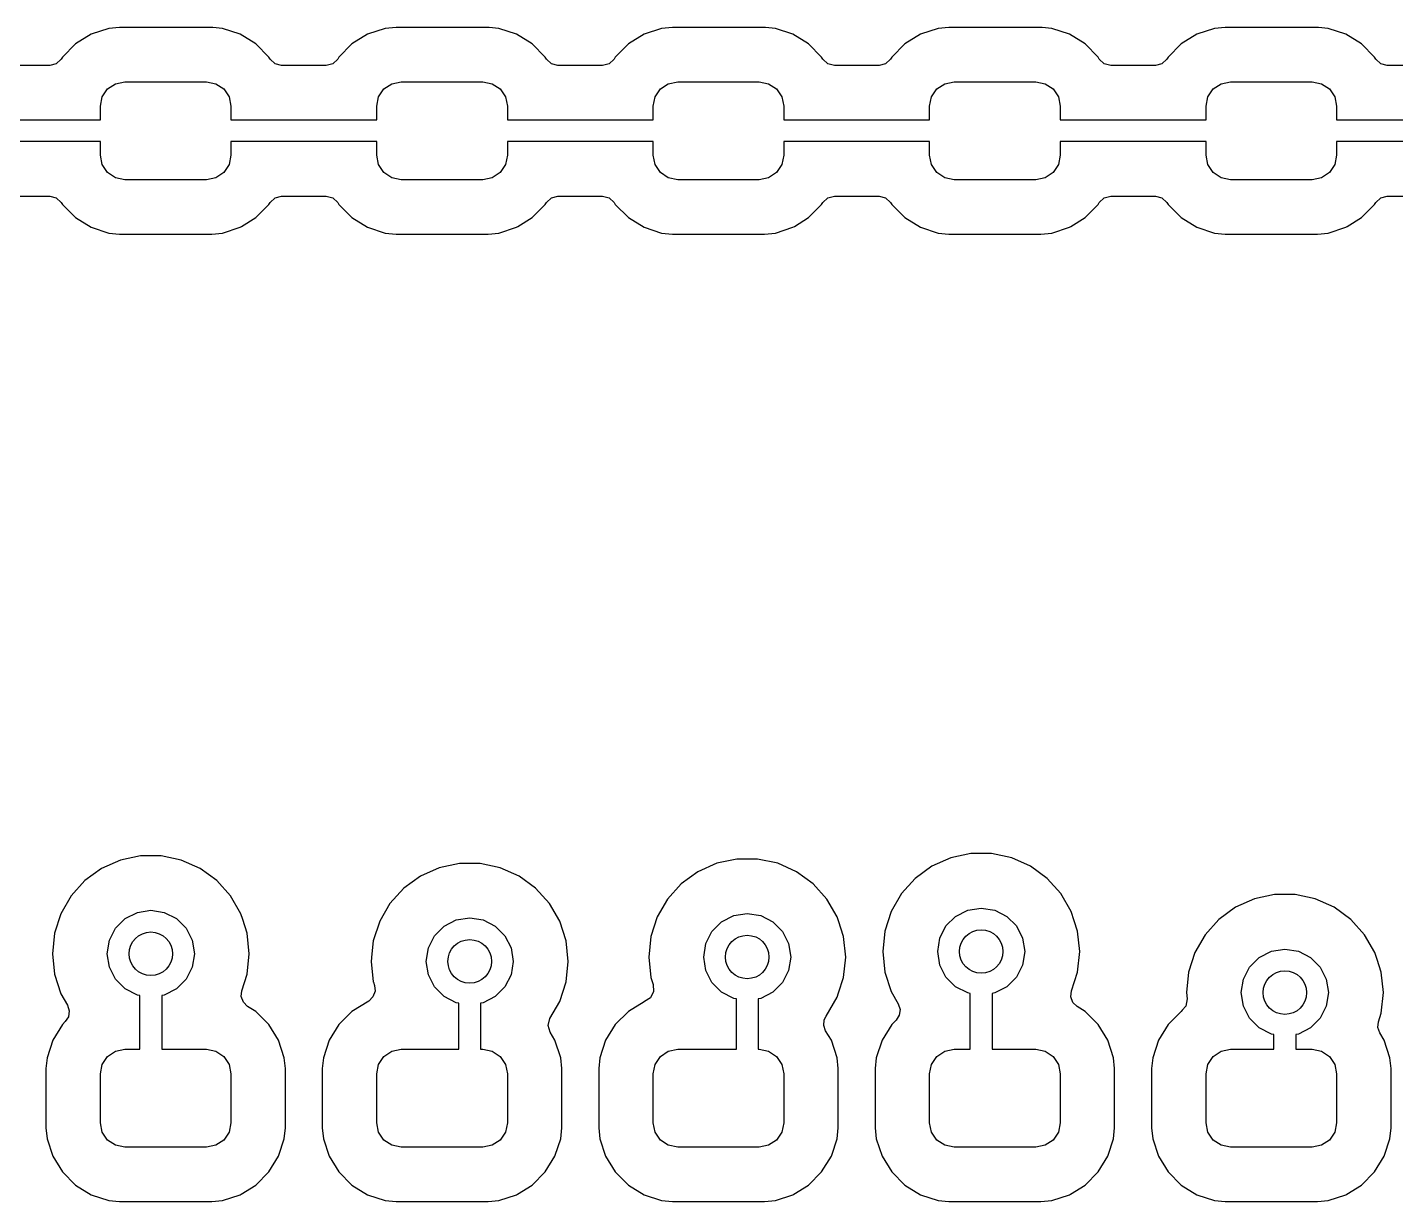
# Model space of a CAD drawing. Extents: x 41 to 271, y -133 to -23.
# Drawn here: x 153.42 to 165.99, y -85.28 to -74.49 of the extents above; entities that cross this region are included whole.
import ezdxf

# ---------------------------------------------------------------- set-up
doc = ezdxf.new("R2010")
doc.units = 0
doc.layers.add('BLACK', color=7, linetype='CONTINUOUS')

msp = doc.modelspace()

# ---------------------------------------------------------------- linework, layer by layer
at = {"layer": 'BLACK', "linetype": 'CONTINUOUS'}
for p, q in [((154.002, -74.549), (153.858, -74.638)), ((154.163, -74.4956), (154.002, -74.549)), ((154.263, -74.4855), (154.163, -74.4956)), ((155.109, -74.4855), (154.263, -74.4855)), ((155.119, -74.4865), (155.109, -74.4855)), ((155.209, -74.4956), (155.119, -74.4865)), ((155.37, -74.549), (155.209, -74.4956)), ((155.514, -74.638), (155.37, -74.549)), ((156.542, -74.549), (156.398, -74.638)), ((156.703, -74.4956), (156.542, -74.549)), ((156.803, -74.4855), (156.703, -74.4956)), ((157.649, -74.4855), (156.803, -74.4855)), ((157.659, -74.4865), (157.649, -74.4855)), ((157.749, -74.4956), (157.659, -74.4865)), ((157.91, -74.549), (157.749, -74.4956)), ((158.054, -74.638), (157.91, -74.549)), ((159.082, -74.549), (158.938, -74.638)), ((159.243, -74.4956), (159.082, -74.549)), ((159.343, -74.4855), (159.243, -74.4956)), ((160.189, -74.4855), (159.343, -74.4855)), ((160.199, -74.4865), (160.189, -74.4855)), ((160.289, -74.4956), (160.199, -74.4865)), ((160.45, -74.549), (160.289, -74.4956)), ((160.594, -74.638), (160.45, -74.549)), ((161.622, -74.549), (161.478, -74.638)), ((161.783, -74.4956), (161.622, -74.549)), ((161.883, -74.4855), (161.783, -74.4956)), ((162.729, -74.4855), (161.883, -74.4855)), ((162.739, -74.4865), (162.729, -74.4855)), ((162.829, -74.4956), (162.739, -74.4865)), ((162.99, -74.549), (162.829, -74.4956)), ((163.134, -74.638), (162.99, -74.549)), ((164.162, -74.549), (164.018, -74.638)), ((164.323, -74.4956), (164.162, -74.549)), ((164.423, -74.4855), (164.323, -74.4956)), ((165.269, -74.4855), (164.423, -74.4855)), ((165.279, -74.4865), (165.269, -74.4855)), ((165.369, -74.4956), (165.279, -74.4865)), ((165.53, -74.549), (165.369, -74.4956)), ((165.674, -74.638), (165.53, -74.549)), ((153.858, -74.638), (153.738, -74.758)), ((155.634, -74.758), (155.514, -74.638)), ((156.398, -74.638), (156.278, -74.758)), ((158.174, -74.758), (158.054, -74.638)), ((158.938, -74.638), (158.818, -74.758)), ((160.714, -74.758), (160.594, -74.638)), ((161.478, -74.638), (161.358, -74.758)), ((163.254, -74.758), (163.134, -74.638)), ((164.018, -74.638), (163.898, -74.758)), ((165.794, -74.758), (165.674, -74.638)), ((153.727, -74.7766), (153.681, -74.8198)), ((153.738, -74.758), (153.727, -74.7766)), ((155.645, -74.7766), (155.634, -74.758)), ((155.691, -74.8198), (155.645, -74.7766)), ((156.267, -74.7766), (156.221, -74.8198)), ((156.278, -74.758), (156.267, -74.7766)), ((158.185, -74.7766), (158.174, -74.758)), ((158.231, -74.8198), (158.185, -74.7766)), ((158.807, -74.7766), (158.761, -74.8198)), ((158.818, -74.758), (158.807, -74.7766)), ((160.725, -74.7766), (160.714, -74.758)), ((160.771, -74.8198), (160.725, -74.7766)), ((161.347, -74.7766), (161.301, -74.8198)), ((161.358, -74.758), (161.347, -74.7766)), ((163.265, -74.7766), (163.254, -74.758)), ((163.311, -74.8198), (163.265, -74.7766)), ((163.887, -74.7766), (163.841, -74.8198)), ((163.898, -74.758), (163.887, -74.7766)), ((165.805, -74.7766), (165.794, -74.758)), ((165.851, -74.8198), (165.805, -74.7766)), ((153.621, -74.8355), (153.211, -74.8355)), ((153.681, -74.8198), (153.621, -74.8355)), ((155.751, -74.8355), (155.691, -74.8198)), ((156.161, -74.8355), (155.751, -74.8355)), ((156.221, -74.8198), (156.161, -74.8355)), ((158.291, -74.8355), (158.231, -74.8198)), ((158.701, -74.8355), (158.291, -74.8355)), ((158.761, -74.8198), (158.701, -74.8355)), ((160.831, -74.8355), (160.771, -74.8198)), ((161.241, -74.8355), (160.831, -74.8355)), ((161.301, -74.8198), (161.241, -74.8355)), ((163.371, -74.8355), (163.311, -74.8198)), ((163.781, -74.8355), (163.371, -74.8355)), ((163.841, -74.8198), (163.781, -74.8355)), ((165.911, -74.8355), (165.851, -74.8198)), ((166.321, -74.8355), (165.911, -74.8355)), ((154.103, -75.1249), (154.152, -75.0519)), ((154.152, -75.0519), (154.225, -75.0031)), ((154.225, -75.0031), (154.311, -74.986)), ((154.311, -74.986), (155.061, -74.986)), ((155.061, -74.986), (155.147, -75.0031)), ((155.147, -75.0031), (155.22, -75.0519)), ((155.22, -75.0519), (155.269, -75.1249)), ((156.643, -75.1249), (156.692, -75.0519)), ((156.692, -75.0519), (156.765, -75.0031)), ((156.765, -75.0031), (156.851, -74.986)), ((156.851, -74.986), (157.601, -74.986)), ((157.601, -74.986), (157.687, -75.0031)), ((157.687, -75.0031), (157.76, -75.0519)), ((157.76, -75.0519), (157.809, -75.1249)), ((159.183, -75.1249), (159.232, -75.0519)), ((159.232, -75.0519), (159.305, -75.0031)), ((159.305, -75.0031), (159.391, -74.986)), ((159.391, -74.986), (160.141, -74.986)), ((160.141, -74.986), (160.227, -75.0031)), ((160.227, -75.0031), (160.3, -75.0519)), ((160.3, -75.0519), (160.349, -75.1249)), ((161.723, -75.1249), (161.772, -75.0519)), ((161.772, -75.0519), (161.845, -75.0031)), ((161.845, -75.0031), (161.931, -74.986)), ((161.931, -74.986), (162.681, -74.986)), ((162.681, -74.986), (162.767, -75.0031)), ((162.767, -75.0031), (162.84, -75.0519)), ((162.84, -75.0519), (162.889, -75.1249)), ((164.263, -75.1249), (164.312, -75.0519)), ((164.312, -75.0519), (164.385, -75.0031)), ((164.385, -75.0031), (164.471, -74.986)), ((164.471, -74.986), (165.221, -74.986)), ((165.221, -74.986), (165.307, -75.0031)), ((165.307, -75.0031), (165.38, -75.0519)), ((165.38, -75.0519), (165.429, -75.1249)), ((154.086, -75.211), (154.103, -75.1249)), ((155.269, -75.1249), (155.286, -75.211)), ((156.626, -75.211), (156.643, -75.1249)), ((157.809, -75.1249), (157.826, -75.211)), ((159.166, -75.211), (159.183, -75.1249)), ((160.349, -75.1249), (160.366, -75.211)), ((161.706, -75.211), (161.723, -75.1249)), ((162.889, -75.1249), (162.906, -75.211)), ((164.246, -75.211), (164.263, -75.1249)), ((165.429, -75.1249), (165.446, -75.211)), ((154.086, -75.336), (154.086, -75.211)), ((155.286, -75.211), (155.286, -75.336)), ((156.626, -75.336), (156.626, -75.211)), ((157.826, -75.211), (157.826, -75.336)), ((159.166, -75.336), (159.166, -75.211)), ((160.366, -75.211), (160.366, -75.336)), ((161.706, -75.336), (161.706, -75.211)), ((162.906, -75.211), (162.906, -75.336)), ((164.246, -75.336), (164.246, -75.211)), ((165.446, -75.211), (165.446, -75.336)), ((152.746, -75.336), (154.086, -75.336)), ((155.286, -75.336), (156.626, -75.336)), ((157.826, -75.336), (159.166, -75.336)), ((160.366, -75.336), (161.706, -75.336)), ((162.906, -75.336), (164.246, -75.336)), ((165.446, -75.336), (166.786, -75.336)), ((154.086, -75.536), (152.746, -75.536)), ((154.086, -75.661), (154.086, -75.536)), ((156.626, -75.536), (155.286, -75.536)), ((155.286, -75.536), (155.286, -75.661)), ((156.626, -75.661), (156.626, -75.536)), ((159.166, -75.536), (157.826, -75.536)), ((157.826, -75.536), (157.826, -75.661)), ((159.166, -75.661), (159.166, -75.536)), ((161.706, -75.536), (160.366, -75.536)), ((160.366, -75.536), (160.366, -75.661)), ((161.706, -75.661), (161.706, -75.536)), ((164.246, -75.536), (162.906, -75.536)), ((162.906, -75.536), (162.906, -75.661)), ((164.246, -75.661), (164.246, -75.536)), ((166.786, -75.536), (165.446, -75.536)), ((165.446, -75.536), (165.446, -75.661)), ((154.103, -75.7471), (154.086, -75.661)), ((155.286, -75.661), (155.269, -75.7471)), ((156.643, -75.7471), (156.626, -75.661)), ((157.826, -75.661), (157.809, -75.7471)), ((159.183, -75.7471), (159.166, -75.661)), ((160.366, -75.661), (160.349, -75.7471)), ((161.723, -75.7471), (161.706, -75.661)), ((162.906, -75.661), (162.889, -75.7471)), ((164.263, -75.7471), (164.246, -75.661)), ((165.446, -75.661), (165.429, -75.7471)), ((154.152, -75.8201), (154.103, -75.7471)), ((155.269, -75.7471), (155.22, -75.8201)), ((156.692, -75.8201), (156.643, -75.7471)), ((157.809, -75.7471), (157.76, -75.8201)), ((159.232, -75.8201), (159.183, -75.7471)), ((160.349, -75.7471), (160.3, -75.8201)), ((161.772, -75.8201), (161.723, -75.7471)), ((162.889, -75.7471), (162.84, -75.8201)), ((164.312, -75.8201), (164.263, -75.7471)), ((165.429, -75.7471), (165.38, -75.8201)), ((154.225, -75.8689), (154.152, -75.8201)), ((154.311, -75.886), (154.225, -75.8689)), ((155.061, -75.886), (154.311, -75.886)), ((155.147, -75.8689), (155.061, -75.886)), ((155.22, -75.8201), (155.147, -75.8689)), ((156.765, -75.8689), (156.692, -75.8201)), ((156.851, -75.886), (156.765, -75.8689)), ((157.601, -75.886), (156.851, -75.886)), ((157.687, -75.8689), (157.601, -75.886)), ((157.76, -75.8201), (157.687, -75.8689)), ((159.305, -75.8689), (159.232, -75.8201)), ((159.391, -75.886), (159.305, -75.8689)), ((160.141, -75.886), (159.391, -75.886)), ((160.227, -75.8689), (160.141, -75.886)), ((160.3, -75.8201), (160.227, -75.8689)), ((161.845, -75.8689), (161.772, -75.8201)), ((161.931, -75.886), (161.845, -75.8689)), ((162.681, -75.886), (161.931, -75.886)), ((162.767, -75.8689), (162.681, -75.886)), ((162.84, -75.8201), (162.767, -75.8689)), ((164.385, -75.8689), (164.312, -75.8201)), ((164.471, -75.886), (164.385, -75.8689)), ((165.221, -75.886), (164.471, -75.886)), ((165.307, -75.8689), (165.221, -75.886)), ((165.38, -75.8201), (165.307, -75.8689)), ((153.211, -76.0365), (153.621, -76.0365)), ((153.621, -76.0365), (153.681, -76.0522)), ((153.681, -76.0522), (153.727, -76.0954)), ((155.645, -76.0954), (155.691, -76.0522)), ((155.691, -76.0522), (155.751, -76.0365)), ((155.751, -76.0365), (156.161, -76.0365)), ((156.161, -76.0365), (156.221, -76.0522)), ((156.221, -76.0522), (156.267, -76.0954)), ((158.185, -76.0954), (158.231, -76.0522)), ((158.231, -76.0522), (158.291, -76.0365)), ((158.291, -76.0365), (158.701, -76.0365)), ((158.701, -76.0365), (158.761, -76.0522)), ((158.761, -76.0522), (158.807, -76.0954)), ((160.725, -76.0954), (160.771, -76.0522)), ((160.771, -76.0522), (160.831, -76.0365)), ((160.831, -76.0365), (161.241, -76.0365)), ((161.241, -76.0365), (161.301, -76.0522)), ((161.301, -76.0522), (161.347, -76.0954)), ((163.265, -76.0954), (163.311, -76.0522)), ((163.311, -76.0522), (163.371, -76.0365)), ((163.371, -76.0365), (163.781, -76.0365)), ((163.781, -76.0365), (163.841, -76.0522)), ((163.841, -76.0522), (163.887, -76.0954)), ((165.805, -76.0954), (165.851, -76.0522)), ((165.851, -76.0522), (165.911, -76.0365)), ((165.911, -76.0365), (166.321, -76.0365)), ((153.727, -76.0954), (153.738, -76.114)), ((153.738, -76.114), (153.858, -76.234)), ((155.514, -76.234), (155.634, -76.114)), ((155.634, -76.114), (155.645, -76.0954)), ((156.267, -76.0954), (156.278, -76.114)), ((156.278, -76.114), (156.398, -76.234)), ((158.054, -76.234), (158.174, -76.114)), ((158.174, -76.114), (158.185, -76.0954)), ((158.807, -76.0954), (158.818, -76.114)), ((158.818, -76.114), (158.938, -76.234)), ((160.594, -76.234), (160.714, -76.114)), ((160.714, -76.114), (160.725, -76.0954)), ((161.347, -76.0954), (161.358, -76.114)), ((161.358, -76.114), (161.478, -76.234)), ((163.134, -76.234), (163.254, -76.114)), ((163.254, -76.114), (163.265, -76.0954)), ((163.887, -76.0954), (163.898, -76.114)), ((163.898, -76.114), (164.018, -76.234)), ((165.674, -76.234), (165.794, -76.114)), ((165.794, -76.114), (165.805, -76.0954)), ((153.858, -76.234), (154.002, -76.323)), ((155.37, -76.323), (155.383, -76.3147)), ((155.383, -76.3147), (155.514, -76.234)), ((156.398, -76.234), (156.542, -76.323)), ((157.91, -76.323), (157.923, -76.3147)), ((157.923, -76.3147), (158.054, -76.234)), ((158.938, -76.234), (159.082, -76.323)), ((160.45, -76.323), (160.463, -76.3147)), ((160.463, -76.3147), (160.594, -76.234)), ((161.478, -76.234), (161.622, -76.323)), ((162.99, -76.323), (163.003, -76.3147)), ((163.003, -76.3147), (163.134, -76.234)), ((164.018, -76.234), (164.162, -76.323)), ((165.53, -76.323), (165.543, -76.3147)), ((165.543, -76.3147), (165.674, -76.234)), ((154.002, -76.323), (154.002, -76.323)), ((154.002, -76.323), (154.002, -76.323)), ((154.002, -76.323), (154.163, -76.3763)), ((154.163, -76.3763), (154.263, -76.3865)), ((154.263, -76.3865), (155.109, -76.3865)), ((155.109, -76.3865), (155.209, -76.3763)), ((155.209, -76.3763), (155.37, -76.323)), ((156.542, -76.323), (156.542, -76.323)), ((156.542, -76.323), (156.542, -76.323)), ((156.542, -76.323), (156.703, -76.3763)), ((156.703, -76.3763), (156.803, -76.3865)), ((156.803, -76.3865), (157.649, -76.3865)), ((157.649, -76.3865), (157.749, -76.3763)), ((157.749, -76.3763), (157.91, -76.323)), ((159.082, -76.323), (159.082, -76.323)), ((159.082, -76.323), (159.082, -76.323)), ((159.082, -76.323), (159.243, -76.3763)), ((159.243, -76.3763), (159.343, -76.3865)), ((159.343, -76.3865), (160.189, -76.3865)), ((160.189, -76.3865), (160.289, -76.3763)), ((160.289, -76.3763), (160.45, -76.323)), ((161.622, -76.323), (161.622, -76.323)), ((161.622, -76.323), (161.622, -76.323)), ((161.622, -76.323), (161.783, -76.3763)), ((161.783, -76.3763), (161.883, -76.3865)), ((161.883, -76.3865), (162.729, -76.3865)), ((162.729, -76.3865), (162.829, -76.3763)), ((162.829, -76.3763), (162.99, -76.323)), ((164.162, -76.323), (164.162, -76.323)), ((164.162, -76.323), (164.162, -76.323)), ((164.162, -76.323), (164.323, -76.3763)), ((164.323, -76.3763), (164.423, -76.3865)), ((164.423, -76.3865), (165.269, -76.3865)), ((165.269, -76.3865), (165.369, -76.3763)), ((165.369, -76.3763), (165.53, -76.323)), ((162.085, -82.0795), (161.9, -82.1189)), ((162.275, -82.0795), (162.085, -82.0795)), ((162.085, -82.0795), (162.085, -82.0795)), ((162.46, -82.1189), (162.275, -82.0795)), ((162.275, -82.0795), (162.275, -82.0795)), ((154.097, -82.2158), (153.944, -82.3271)), ((154.27, -82.1389), (154.097, -82.2158)), ((154.455, -82.0995), (154.27, -82.1389)), ((154.645, -82.0995), (154.455, -82.0995)), ((154.455, -82.0995), (154.455, -82.0995)), ((154.83, -82.1389), (154.645, -82.0995)), ((154.645, -82.0995), (154.645, -82.0995)), ((155.003, -82.2158), (154.83, -82.1389)), ((155.156, -82.3271), (155.003, -82.2158)), ((157.2, -82.2089), (157.027, -82.2858)), ((157.385, -82.1695), (157.2, -82.2089)), ((157.575, -82.1695), (157.385, -82.1695)), ((157.385, -82.1695), (157.385, -82.1695)), ((157.76, -82.2089), (157.575, -82.1695)), ((157.575, -82.1695), (157.575, -82.1695)), ((157.933, -82.2858), (157.76, -82.2089)), ((159.75, -82.1689), (159.577, -82.2458)), ((159.935, -82.1295), (159.75, -82.1689)), ((160.125, -82.1295), (159.935, -82.1295)), ((159.935, -82.1295), (159.935, -82.1295)), ((160.31, -82.1689), (160.125, -82.1295)), ((160.125, -82.1295), (160.125, -82.1295)), ((160.483, -82.2458), (160.31, -82.1689)), ((161.727, -82.1958), (161.574, -82.3071)), ((161.9, -82.1189), (161.727, -82.1958)), ((162.633, -82.1958), (162.46, -82.1189)), ((162.786, -82.3071), (162.633, -82.1958)), ((153.944, -82.3271), (153.817, -82.4678)), ((155.283, -82.4678), (155.156, -82.3271)), ((157.027, -82.2858), (156.874, -82.3971)), ((158.086, -82.3971), (157.933, -82.2858)), ((159.577, -82.2458), (159.424, -82.3571)), ((160.636, -82.3571), (160.483, -82.2458)), ((161.574, -82.3071), (161.447, -82.4478)), ((162.913, -82.4478), (162.786, -82.3071)), ((153.817, -82.4678), (153.723, -82.6317)), ((155.377, -82.6317), (155.283, -82.4678)), ((156.874, -82.3971), (156.747, -82.5378)), ((158.213, -82.5378), (158.086, -82.3971)), ((159.424, -82.3571), (159.297, -82.4978)), ((160.763, -82.4978), (160.636, -82.3571)), ((161.447, -82.4478), (161.353, -82.6117)), ((163.007, -82.6117), (162.913, -82.4478)), ((164.875, -82.457), (164.69, -82.4964)), ((165.065, -82.457), (164.875, -82.457)), ((164.875, -82.457), (164.875, -82.457)), ((165.25, -82.4964), (165.065, -82.457)), ((165.065, -82.457), (165.065, -82.457)), ((154.426, -82.6196), (154.55, -82.6)), ((154.55, -82.6), (154.674, -82.6196)), ((156.747, -82.5378), (156.653, -82.7017)), ((158.307, -82.7017), (158.213, -82.5378)), ((159.297, -82.4978), (159.203, -82.6617)), ((160.857, -82.6617), (160.763, -82.4978)), ((161.945, -82.6564), (162.056, -82.5996)), ((162.056, -82.5996), (162.18, -82.58)), ((162.18, -82.58), (162.304, -82.5996)), ((162.304, -82.5996), (162.415, -82.6564)), ((164.517, -82.5733), (164.364, -82.6846)), ((164.69, -82.4964), (164.517, -82.5733)), ((165.423, -82.5733), (165.25, -82.4964)), ((165.576, -82.6846), (165.423, -82.5733)), ((153.723, -82.6317), (153.664, -82.8117)), ((154.226, -82.7649), (154.315, -82.6764)), ((154.315, -82.6764), (154.426, -82.6196)), ((154.674, -82.6196), (154.785, -82.6764)), ((154.785, -82.6764), (154.874, -82.7649)), ((155.394, -82.6846), (155.377, -82.6317)), ((155.436, -82.8117), (155.394, -82.6846)), ((156.653, -82.7017), (156.594, -82.8817)), ((157.245, -82.7464), (157.356, -82.6896)), ((157.356, -82.6896), (157.48, -82.67)), ((157.48, -82.67), (157.604, -82.6896)), ((157.604, -82.6896), (157.715, -82.7464)), ((158.366, -82.8817), (158.307, -82.7017)), ((158.307, -82.7017), (158.307, -82.7017)), ((159.203, -82.6617), (159.144, -82.8417)), ((159.706, -82.7949), (159.795, -82.7064)), ((159.795, -82.7064), (159.906, -82.6496)), ((159.906, -82.6496), (160.03, -82.63)), ((160.03, -82.63), (160.154, -82.6496)), ((160.154, -82.6496), (160.265, -82.7064)), ((160.265, -82.7064), (160.354, -82.7949)), ((160.869, -82.6987), (160.857, -82.6617)), ((160.916, -82.8417), (160.869, -82.6987)), ((161.353, -82.6117), (161.294, -82.7917)), ((161.856, -82.7449), (161.945, -82.6564)), ((162.415, -82.6564), (162.504, -82.7449)), ((163.035, -82.6984), (163.007, -82.6117)), ((163.066, -82.7917), (163.035, -82.6984)), ((164.364, -82.6846), (164.237, -82.8253)), ((165.703, -82.8253), (165.576, -82.6846)), ((153.664, -82.8117), (153.645, -83)), ((154.17, -82.8764), (154.226, -82.7649)), ((154.874, -82.7649), (154.93, -82.8764)), ((155.455, -83), (155.436, -82.8117)), ((157.1, -82.9464), (157.156, -82.8349)), ((157.156, -82.8349), (157.245, -82.7464)), ((157.715, -82.7464), (157.804, -82.8349)), ((157.804, -82.8349), (157.86, -82.9464)), ((159.144, -82.8417), (159.125, -83.03)), ((159.65, -82.9064), (159.706, -82.7949)), ((160.354, -82.7949), (160.41, -82.9064)), ((160.935, -83.03), (160.916, -82.8417)), ((161.294, -82.7917), (161.275, -82.98)), ((161.8, -82.8564), (161.856, -82.7449)), ((162.504, -82.7449), (162.56, -82.8564)), ((163.085, -82.98), (163.066, -82.7917)), ((164.237, -82.8253), (164.143, -82.9892)), ((165.797, -82.9892), (165.703, -82.8253)), ((154.15, -83), (154.17, -82.8764)), ((154.93, -82.8764), (154.95, -83)), ((156.594, -82.8817), (156.582, -83)), ((157.08, -83.07), (157.1, -82.9464)), ((157.86, -82.9464), (157.88, -83.07)), ((158.385, -83.07), (158.366, -82.8817)), ((159.63, -83.03), (159.65, -82.9064)), ((160.41, -82.9064), (160.43, -83.03)), ((161.78, -82.98), (161.8, -82.8564)), ((162.56, -82.8564), (162.58, -82.98)), ((164.735, -83.0339), (164.846, -82.9771)), ((164.846, -82.9771), (164.97, -82.9575)), ((164.97, -82.9575), (165.094, -82.9771)), ((165.094, -82.9771), (165.205, -83.0339)), ((153.645, -83), (153.664, -83.1883)), ((154.17, -83.1236), (154.15, -83)), ((154.95, -83), (154.93, -83.1236)), ((155.436, -83.1883), (155.455, -83)), ((156.582, -83), (156.575, -83.07)), ((156.575, -83.07), (156.594, -83.2583)), ((157.1, -83.1936), (157.08, -83.07)), ((157.88, -83.07), (157.86, -83.1936)), ((158.366, -83.2583), (158.385, -83.07)), ((159.125, -83.03), (159.144, -83.2183)), ((159.65, -83.1536), (159.63, -83.03)), ((160.43, -83.03), (160.41, -83.1536)), ((160.916, -83.2183), (160.935, -83.03)), ((161.275, -82.98), (161.294, -83.1683)), ((161.8, -83.1036), (161.78, -82.98)), ((161.856, -83.2151), (161.8, -83.1036)), ((162.56, -83.1036), (162.504, -83.2151)), ((162.58, -82.98), (162.56, -83.1036)), ((163.066, -83.1683), (163.085, -82.98)), ((164.143, -82.9892), (164.084, -83.1692)), ((164.646, -83.1224), (164.735, -83.0339)), ((165.205, -83.0339), (165.294, -83.1224)), ((165.818, -83.0521), (165.797, -82.9892)), ((165.856, -83.1692), (165.818, -83.0521)), ((153.664, -83.1883), (153.723, -83.3683)), ((154.226, -83.2351), (154.17, -83.1236)), ((154.93, -83.1236), (154.874, -83.2351)), ((155.386, -83.34), (155.436, -83.1883)), ((157.156, -83.3051), (157.1, -83.1936)), ((157.86, -83.1936), (157.804, -83.3051)), ((159.144, -83.2183), (159.144, -83.2183)), ((159.144, -83.2183), (159.166, -83.2835)), ((159.706, -83.2651), (159.65, -83.1536)), ((160.41, -83.1536), (160.354, -83.2651)), ((160.87, -83.3583), (160.916, -83.2183)), ((161.294, -83.1683), (161.353, -83.3483)), ((161.945, -83.3036), (161.856, -83.2151)), ((162.504, -83.2151), (162.415, -83.3036)), ((163.009, -83.3418), (163.066, -83.1683)), ((164.084, -83.1692), (164.065, -83.3575)), ((164.59, -83.2339), (164.646, -83.1224)), ((165.294, -83.1224), (165.35, -83.2339)), ((165.875, -83.3575), (165.856, -83.1692)), ((154.315, -83.3236), (154.226, -83.2351)), ((154.426, -83.3804), (154.315, -83.3236)), ((154.785, -83.3236), (154.674, -83.3804)), ((154.874, -83.2351), (154.785, -83.3236)), ((155.381, -83.3944), (155.386, -83.34)), ((156.61, -83.3454), (156.591, -83.3967)), ((156.594, -83.2583), (156.596, -83.2628)), ((156.596, -83.2628), (156.605, -83.2911)), ((156.605, -83.2911), (156.61, -83.3454)), ((157.245, -83.3936), (157.156, -83.3051)), ((157.804, -83.3051), (157.715, -83.3936)), ((158.307, -83.4383), (158.366, -83.2583)), ((159.169, -83.3474), (159.14, -83.4045)), ((159.166, -83.2835), (159.169, -83.3474)), ((159.795, -83.3536), (159.706, -83.2651)), ((159.906, -83.4104), (159.795, -83.3536)), ((160.265, -83.3536), (160.154, -83.4104)), ((160.354, -83.2651), (160.265, -83.3536)), ((161.353, -83.3483), (161.418, -83.4604)), ((162.056, -83.3604), (161.945, -83.3036)), ((162.415, -83.3036), (162.304, -83.3604)), ((163.004, -83.3962), (163.009, -83.3418)), ((164.57, -83.3575), (164.59, -83.2339)), ((165.35, -83.2339), (165.37, -83.3575)), ((153.723, -83.3683), (153.784, -83.4741)), ((153.784, -83.4741), (153.8, -83.5253)), ((154.45, -83.3842), (154.426, -83.3804)), ((154.45, -83.878), (154.45, -83.3842)), ((154.674, -83.3804), (154.65, -83.3842)), ((154.65, -83.3842), (154.65, -83.878)), ((155.4, -83.4457), (155.381, -83.3944)), ((155.439, -83.4839), (155.4, -83.4457)), ((156.552, -83.4349), (156.398, -83.53)), ((156.591, -83.3967), (156.552, -83.4349)), ((157.356, -83.4504), (157.245, -83.3936)), ((157.38, -83.4542), (157.356, -83.4504)), ((157.38, -83.878), (157.38, -83.4542)), ((157.604, -83.4504), (157.58, -83.4542)), ((157.58, -83.4542), (157.58, -83.878)), ((157.715, -83.3936), (157.604, -83.4504)), ((158.217, -83.5951), (158.307, -83.4383)), ((159.082, -83.441), (158.938, -83.53)), ((159.087, -83.4396), (159.082, -83.441)), ((159.14, -83.4045), (159.087, -83.4396)), ((159.93, -83.4142), (159.906, -83.4104)), ((159.93, -83.878), (159.93, -83.4142)), ((160.154, -83.4104), (160.13, -83.4142)), ((160.13, -83.4142), (160.13, -83.878)), ((160.756, -83.5735), (160.857, -83.3983)), ((160.857, -83.3983), (160.87, -83.3583)), ((161.418, -83.4604), (161.434, -83.5116)), ((162.08, -83.3642), (162.056, -83.3604)), ((162.08, -83.878), (162.08, -83.3642)), ((162.304, -83.3604), (162.28, -83.3642)), ((162.28, -83.3642), (162.28, -83.878)), ((163.023, -83.4475), (163.004, -83.3962)), ((163.062, -83.4857), (163.023, -83.4475)), ((164.071, -83.415), (164.059, -83.4826)), ((164.065, -83.3575), (164.071, -83.415)), ((164.59, -83.4811), (164.57, -83.3575)), ((164.646, -83.5926), (164.59, -83.4811)), ((165.35, -83.4811), (165.294, -83.5926)), ((165.37, -83.3575), (165.35, -83.4811)), ((165.856, -83.5458), (165.875, -83.3575)), ((153.793, -83.5785), (153.764, -83.6238)), ((153.8, -83.5253), (153.793, -83.5785)), ((155.514, -83.53), (155.439, -83.4839)), ((155.634, -83.65), (155.514, -83.53)), ((156.398, -83.53), (156.278, -83.65)), ((158.2, -83.6589), (158.217, -83.5951)), ((158.938, -83.53), (158.818, -83.65)), ((160.733, -83.6592), (160.738, -83.6067)), ((160.738, -83.6067), (160.756, -83.5737)), ((160.756, -83.5737), (160.756, -83.5735)), ((161.427, -83.5648), (161.398, -83.6101)), ((161.434, -83.5116), (161.427, -83.5648)), ((163.134, -83.53), (163.062, -83.4857)), ((163.254, -83.65), (163.134, -83.53)), ((163.996, -83.5524), (163.898, -83.65)), ((164.018, -83.53), (163.996, -83.5524)), ((164.028, -83.5198), (164.018, -83.53)), ((164.018, -83.53), (164.018, -83.53)), ((164.059, -83.4826), (164.026, -83.518)), ((164.026, -83.518), (164.028, -83.5198)), ((164.735, -83.6811), (164.646, -83.5926)), ((165.294, -83.5926), (165.205, -83.6811)), ((165.83, -83.625), (165.856, -83.5458)), ((153.738, -83.65), (153.649, -83.7943)), ((153.764, -83.6238), (153.738, -83.65)), ((155.723, -83.7943), (155.634, -83.65)), ((156.278, -83.65), (156.189, -83.7943)), ((158.219, -83.7222), (158.2, -83.6589)), ((158.263, -83.7943), (158.219, -83.7222)), ((158.818, -83.65), (158.729, -83.7943)), ((160.75, -83.7089), (160.733, -83.6592)), ((160.803, -83.7943), (160.75, -83.7089)), ((161.358, -83.65), (161.269, -83.7943)), ((161.398, -83.6101), (161.358, -83.65)), ((163.343, -83.7943), (163.254, -83.65)), ((163.898, -83.65), (163.809, -83.7943)), ((164.846, -83.7379), (164.735, -83.6811)), ((165.205, -83.6811), (165.094, -83.7379)), ((165.825, -83.6781), (165.83, -83.625)), ((165.842, -83.7284), (165.825, -83.6781)), ((165.883, -83.7943), (165.842, -83.7284)), ((153.649, -83.7943), (153.596, -83.9553)), ((155.776, -83.9553), (155.723, -83.7943)), ((155.723, -83.7943), (155.723, -83.7943)), ((155.723, -83.7943), (155.723, -83.7943)), ((156.189, -83.7943), (156.136, -83.9553)), ((158.316, -83.9553), (158.263, -83.7943)), ((158.263, -83.7943), (158.263, -83.7943)), ((158.263, -83.7943), (158.263, -83.7943)), ((158.729, -83.7943), (158.676, -83.9553)), ((160.856, -83.9553), (160.803, -83.7943)), ((161.269, -83.7943), (161.216, -83.9553)), ((163.396, -83.9553), (163.343, -83.7943)), ((163.343, -83.7943), (163.343, -83.7943)), ((163.343, -83.7943), (163.343, -83.7943)), ((163.809, -83.7943), (163.756, -83.9553)), ((164.87, -83.7417), (164.846, -83.7379)), ((164.87, -83.878), (164.87, -83.7417)), ((165.094, -83.7379), (165.07, -83.7417)), ((165.07, -83.7417), (165.07, -83.878)), ((165.936, -83.9553), (165.883, -83.7943)), ((153.596, -83.9553), (153.585, -84.0547)), ((154.103, -84.0169), (154.152, -83.9439)), ((154.152, -83.9439), (154.225, -83.8951)), ((154.225, -83.8951), (154.311, -83.878)), ((154.311, -83.878), (154.45, -83.878)), ((154.65, -83.878), (155.061, -83.878)), ((155.061, -83.878), (155.147, -83.8951)), ((155.147, -83.8951), (155.22, -83.9439)), ((155.22, -83.9439), (155.269, -84.0169)), ((155.786, -84.0547), (155.776, -83.9553)), ((156.136, -83.9553), (156.125, -84.0547)), ((156.643, -84.0169), (156.692, -83.9439)), ((156.692, -83.9439), (156.765, -83.8951)), ((156.765, -83.8951), (156.851, -83.878)), ((156.851, -83.878), (157.38, -83.878)), ((157.58, -83.878), (157.601, -83.878)), ((157.601, -83.878), (157.687, -83.8951)), ((157.687, -83.8951), (157.76, -83.9439)), ((157.76, -83.9439), (157.809, -84.0169)), ((158.326, -84.0547), (158.316, -83.9553)), ((158.676, -83.9553), (158.665, -84.0547)), ((159.183, -84.0169), (159.232, -83.9439)), ((159.232, -83.9439), (159.305, -83.8951)), ((159.305, -83.8951), (159.391, -83.878)), ((159.391, -83.878), (159.93, -83.878)), ((160.13, -83.878), (160.141, -83.878)), ((160.141, -83.878), (160.227, -83.8951)), ((160.227, -83.8951), (160.3, -83.9439)), ((160.3, -83.9439), (160.349, -84.0169)), ((160.866, -84.0547), (160.856, -83.9553)), ((161.216, -83.9553), (161.206, -84.0547)), ((161.723, -84.0169), (161.772, -83.9439)), ((161.772, -83.9439), (161.845, -83.8951)), ((161.845, -83.8951), (161.931, -83.878)), ((161.931, -83.878), (162.08, -83.878)), ((162.28, -83.878), (162.681, -83.878)), ((162.681, -83.878), (162.767, -83.8951)), ((162.767, -83.8951), (162.84, -83.9439)), ((162.84, -83.9439), (162.889, -84.0169)), ((163.406, -84.0547), (163.396, -83.9553)), ((163.756, -83.9553), (163.745, -84.0547)), ((164.263, -84.0169), (164.312, -83.9439)), ((164.312, -83.9439), (164.385, -83.8951)), ((164.385, -83.8951), (164.471, -83.878)), ((164.471, -83.878), (164.87, -83.878)), ((165.07, -83.878), (165.221, -83.878)), ((165.221, -83.878), (165.307, -83.8951)), ((165.307, -83.8951), (165.38, -83.9439)), ((165.38, -83.9439), (165.429, -84.0169)), ((165.946, -84.0547), (165.936, -83.9553)), ((153.585, -84.0547), (153.585, -84.6013)), ((154.086, -84.103), (154.103, -84.0169)), ((154.086, -84.553), (154.086, -84.103)), ((155.269, -84.0169), (155.286, -84.103)), ((155.286, -84.103), (155.286, -84.553)), ((155.786, -84.6013), (155.786, -84.0547)), ((156.125, -84.0547), (156.125, -84.6013)), ((156.626, -84.103), (156.643, -84.0169)), ((156.626, -84.553), (156.626, -84.103)), ((157.809, -84.0169), (157.826, -84.103)), ((157.826, -84.103), (157.826, -84.553)), ((158.326, -84.6013), (158.326, -84.0547)), ((158.665, -84.0547), (158.665, -84.6013)), ((159.166, -84.103), (159.183, -84.0169)), ((159.166, -84.553), (159.166, -84.103)), ((160.349, -84.0169), (160.366, -84.103)), ((160.366, -84.103), (160.366, -84.553)), ((160.867, -84.6013), (160.866, -84.0547)), ((161.206, -84.0547), (161.206, -84.6013)), ((161.706, -84.103), (161.723, -84.0169)), ((161.706, -84.553), (161.706, -84.103)), ((162.889, -84.0169), (162.906, -84.103)), ((162.906, -84.103), (162.906, -84.553)), ((163.406, -84.6013), (163.406, -84.0547)), ((163.745, -84.0547), (163.745, -84.6013)), ((164.246, -84.103), (164.263, -84.0169)), ((164.246, -84.553), (164.246, -84.103)), ((165.429, -84.0169), (165.446, -84.103)), ((165.446, -84.103), (165.446, -84.553)), ((165.946, -84.6013), (165.946, -84.0547)), ((153.585, -84.6013), (153.596, -84.7007)), ((154.103, -84.6391), (154.086, -84.553)), ((155.286, -84.553), (155.269, -84.6391)), ((155.776, -84.7007), (155.786, -84.6013)), ((155.786, -84.6013), (155.786, -84.6013)), ((156.125, -84.6013), (156.136, -84.7007)), ((156.643, -84.6391), (156.626, -84.553)), ((157.826, -84.553), (157.809, -84.6391)), ((158.316, -84.7007), (158.326, -84.6013)), ((158.326, -84.6013), (158.326, -84.6013)), ((158.665, -84.6013), (158.676, -84.7007)), ((159.183, -84.6391), (159.166, -84.553)), ((160.366, -84.553), (160.349, -84.6391)), ((160.856, -84.7007), (160.867, -84.6013)), ((160.867, -84.6013), (160.867, -84.6013)), ((161.206, -84.6013), (161.216, -84.7007)), ((161.723, -84.6391), (161.706, -84.553)), ((162.906, -84.553), (162.889, -84.6391)), ((163.396, -84.7007), (163.406, -84.6013)), ((163.406, -84.6013), (163.406, -84.6013)), ((163.745, -84.6013), (163.756, -84.7007)), ((164.263, -84.6391), (164.246, -84.553)), ((165.446, -84.553), (165.429, -84.6391)), ((165.936, -84.7007), (165.946, -84.6013)), ((165.946, -84.6013), (165.946, -84.6013)), ((153.596, -84.7007), (153.649, -84.8617)), ((154.152, -84.7121), (154.103, -84.6391)), ((154.225, -84.7609), (154.152, -84.7121)), ((155.22, -84.7121), (155.147, -84.7609)), ((155.269, -84.6391), (155.22, -84.7121)), ((155.726, -84.8522), (155.776, -84.7007)), ((156.136, -84.7007), (156.189, -84.8617)), ((156.692, -84.7121), (156.643, -84.6391)), ((156.765, -84.7609), (156.692, -84.7121)), ((157.76, -84.7121), (157.687, -84.7609)), ((157.809, -84.6391), (157.76, -84.7121)), ((158.266, -84.8522), (158.316, -84.7007)), ((158.676, -84.7007), (158.729, -84.8617)), ((159.232, -84.7121), (159.183, -84.6391)), ((159.305, -84.7609), (159.232, -84.7121)), ((160.3, -84.7121), (160.227, -84.7609)), ((160.349, -84.6391), (160.3, -84.7121)), ((160.806, -84.8522), (160.856, -84.7007)), ((161.216, -84.7007), (161.269, -84.8617)), ((161.772, -84.7121), (161.723, -84.6391)), ((161.845, -84.7609), (161.772, -84.7121)), ((162.84, -84.7121), (162.767, -84.7609)), ((162.889, -84.6391), (162.84, -84.7121)), ((163.346, -84.8522), (163.396, -84.7007)), ((163.756, -84.7007), (163.809, -84.8617)), ((164.312, -84.7121), (164.263, -84.6391)), ((164.385, -84.7609), (164.312, -84.7121)), ((165.38, -84.7121), (165.307, -84.7609)), ((165.429, -84.6391), (165.38, -84.7121)), ((165.886, -84.8522), (165.936, -84.7007)), ((153.649, -84.8617), (153.738, -85.006)), ((154.311, -84.778), (154.225, -84.7609)), ((155.061, -84.778), (154.311, -84.778)), ((155.147, -84.7609), (155.061, -84.778)), ((155.634, -85.006), (155.723, -84.8617)), ((155.723, -84.8617), (155.726, -84.8522)), ((156.189, -84.8617), (156.278, -85.006)), ((156.851, -84.778), (156.765, -84.7609)), ((157.601, -84.778), (156.851, -84.778)), ((157.687, -84.7609), (157.601, -84.778)), ((158.174, -85.006), (158.263, -84.8617)), ((158.263, -84.8617), (158.266, -84.8522)), ((158.729, -84.8617), (158.818, -85.006)), ((159.391, -84.778), (159.305, -84.7609)), ((160.141, -84.778), (159.391, -84.778)), ((160.227, -84.7609), (160.141, -84.778)), ((160.714, -85.006), (160.803, -84.8617)), ((160.803, -84.8617), (160.806, -84.8522)), ((161.269, -84.8617), (161.358, -85.006)), ((161.931, -84.778), (161.845, -84.7609)), ((162.681, -84.778), (161.931, -84.778)), ((162.767, -84.7609), (162.681, -84.778)), ((163.254, -85.006), (163.343, -84.8617)), ((163.343, -84.8617), (163.346, -84.8522)), ((163.809, -84.8617), (163.898, -85.006)), ((164.471, -84.778), (164.385, -84.7609)), ((165.221, -84.778), (164.471, -84.778)), ((165.307, -84.7609), (165.221, -84.778)), ((165.794, -85.006), (165.883, -84.8617)), ((165.883, -84.8617), (165.886, -84.8522)), ((153.738, -85.006), (153.858, -85.126)), ((155.514, -85.126), (155.634, -85.006)), ((156.278, -85.006), (156.398, -85.126)), ((158.054, -85.126), (158.174, -85.006)), ((158.818, -85.006), (158.938, -85.126)), ((160.594, -85.126), (160.714, -85.006)), ((161.358, -85.006), (161.478, -85.126)), ((163.134, -85.126), (163.254, -85.006)), ((163.898, -85.006), (164.018, -85.126)), ((165.674, -85.126), (165.794, -85.006)), ((153.858, -85.126), (154.002, -85.215)), ((154.002, -85.215), (154.002, -85.215)), ((154.002, -85.215), (154.002, -85.215)), ((154.002, -85.215), (154.163, -85.2683)), ((155.209, -85.2683), (155.37, -85.215)), ((155.37, -85.215), (155.379, -85.2091)), ((155.379, -85.2091), (155.514, -85.126)), ((156.398, -85.126), (156.542, -85.215)), ((156.542, -85.215), (156.542, -85.215)), ((156.542, -85.215), (156.542, -85.215)), ((156.542, -85.215), (156.703, -85.2683)), ((157.749, -85.2683), (157.91, -85.215)), ((157.91, -85.215), (157.919, -85.2091)), ((157.919, -85.2091), (158.054, -85.126)), ((158.938, -85.126), (159.082, -85.215)), ((159.082, -85.215), (159.082, -85.215)), ((159.082, -85.215), (159.082, -85.215)), ((159.082, -85.215), (159.243, -85.2683)), ((160.289, -85.2683), (160.45, -85.215)), ((160.45, -85.215), (160.459, -85.2091)), ((160.459, -85.2091), (160.594, -85.126)), ((161.478, -85.126), (161.622, -85.215)), ((161.622, -85.215), (161.622, -85.215)), ((161.622, -85.215), (161.622, -85.215)), ((161.622, -85.215), (161.783, -85.2683)), ((162.829, -85.2683), (162.99, -85.215)), ((162.99, -85.215), (162.999, -85.2091)), ((162.999, -85.2091), (163.134, -85.126)), ((164.018, -85.126), (164.162, -85.215)), ((164.162, -85.215), (164.162, -85.215)), ((164.162, -85.215), (164.162, -85.215)), ((164.162, -85.215), (164.323, -85.2683)), ((165.369, -85.2683), (165.53, -85.215)), ((165.53, -85.215), (165.539, -85.2091)), ((165.539, -85.2091), (165.674, -85.126)), ((154.163, -85.2683), (154.263, -85.2785)), ((154.263, -85.2785), (155.109, -85.2785)), ((155.109, -85.2785), (155.209, -85.2683)), ((156.703, -85.2683), (156.803, -85.2785)), ((156.803, -85.2785), (157.649, -85.2785)), ((157.649, -85.2785), (157.749, -85.2683)), ((159.243, -85.2683), (159.343, -85.2785)), ((159.343, -85.2785), (160.189, -85.2785)), ((160.189, -85.2785), (160.289, -85.2683)), ((161.783, -85.2683), (161.883, -85.2785)), ((161.883, -85.2785), (162.729, -85.2785)), ((162.729, -85.2785), (162.829, -85.2683)), ((164.323, -85.2683), (164.423, -85.2785)), ((164.423, -85.2785), (165.269, -85.2785)), ((165.269, -85.2785), (165.369, -85.2683))]:
    msp.add_line(p, q, dxfattribs=at)
at = {"layer": 'BLACK'}
for centre in [(154.55, -83), (160.03, -83.03), (162.18, -82.98), (157.48, -83.07), (164.97, -83.3575)]:
    msp.add_circle(centre, 0.2, dxfattribs=at)

doc.saveas('drawing.dxf')
